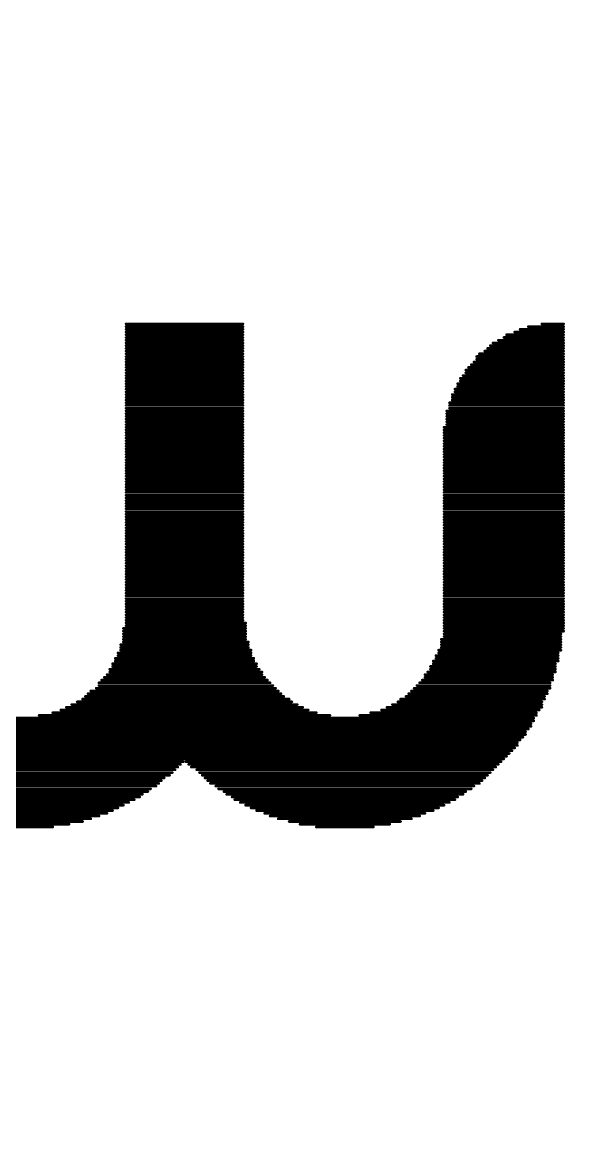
# Model space of a CAD drawing. Header units: millimetres. Extents: x -46.4 to 46.4, y -47.3 to 46.4.
# Drawn here: x -12.843 to -11.514, y -0.213 to 2.38 of the extents above; entities that cross this region are included whole.
import ezdxf

# ---------------------------------------------------------------- set-up
doc = ezdxf.new("R2010")
doc.units = ezdxf.units.MM
doc.layers.add('BottomOverlay', color=54, linetype='Continuous')
doc.layers.add('Mechanical1', color=6, linetype='Continuous')

# ---------------------------------------------------------------- blocks, each defined once
blk = doc.blocks.new('________2')
at = {"layer": 'BottomOverlay', "const_width": 0.00635}
for points in [[(11.3998, -1.3242), (11.6728, -1.3242)], [(12.3713, -1.3242), (12.4221, -1.3242)], [(11.3998, -1.3306), (11.6728, -1.3306)], [(11.3998, -1.3369), (11.6728, -1.3369)], [(11.3998, -1.3433), (11.6728, -1.3433)], [(11.3998, -1.3496), (11.6728, -1.3496)], [(12.2888, -1.3496), (12.4221, -1.3496)], [(12.3078, -1.3433), (12.4221, -1.3433)], [(12.3205, -1.3369), (12.4221, -1.3369)], [(12.3396, -1.3306), (12.4221, -1.3306)], [(11.3998, -1.356), (11.6728, -1.356)], [(11.3998, -1.3623), (11.6728, -1.3623)], [(11.3998, -1.3687), (11.6728, -1.3687)], [(11.3998, -1.375), (11.6728, -1.375)], [(12.2507, -1.375), (12.4221, -1.375)], [(12.257, -1.3687), (12.4221, -1.3687)], [(12.2697, -1.3623), (12.4221, -1.3623)], [(12.2824, -1.356), (12.4221, -1.356)], [(11.3998, -1.3814), (11.6728, -1.3814)], [(11.3998, -1.3877), (11.6728, -1.3877)], [(11.3998, -1.3941), (11.6728, -1.3941)], [(11.3998, -1.4004), (11.6728, -1.4004)], [(12.2189, -1.4004), (12.4221, -1.4004)], [(12.2253, -1.3941), (12.4221, -1.3941)], [(12.238, -1.3877), (12.4221, -1.3877)], [(12.2443, -1.3814), (12.4221, -1.3814)], [(11.3998, -1.4068), (11.6728, -1.4068)], [(11.3998, -1.4131), (11.6728, -1.4131)], [(11.3998, -1.4195), (11.6728, -1.4195)], [(11.3998, -1.4258), (11.6728, -1.4258)], [(12.1999, -1.4258), (12.4221, -1.4258)], [(12.2062, -1.4195), (12.4221, -1.4195)], [(12.2126, -1.4131), (12.4221, -1.4131)], [(12.2189, -1.4068), (12.4221, -1.4068)], [(11.3998, -1.4322), (11.6728, -1.4322)], [(11.3998, -1.4385), (11.6728, -1.4385)], [(11.3998, -1.4449), (11.6728, -1.4449)], [(11.3998, -1.4512), (11.6728, -1.4512)], [(12.1808, -1.4512), (12.4221, -1.4512)], [(12.1872, -1.4449), (12.4221, -1.4449)], [(12.1935, -1.4322), (12.4221, -1.4322)], [(12.1935, -1.4385), (12.4221, -1.4385)], [(11.3998, -1.4576), (11.6728, -1.4576)], [(11.3998, -1.4639), (11.6728, -1.4639)], [(11.3998, -1.4703), (11.6728, -1.4703)], [(11.3998, -1.4766), (11.6728, -1.4766)], [(12.1681, -1.4766), (12.4221, -1.4766)], [(12.1745, -1.4639), (12.4221, -1.4639)], [(12.1745, -1.4703), (12.4221, -1.4703)], [(12.1808, -1.4576), (12.4221, -1.4576)], [(11.3998, -1.483), (11.6728, -1.483)], [(11.3998, -1.4893), (11.6728, -1.4893)], [(11.3998, -1.4957), (11.6728, -1.4957)], [(11.3998, -1.502), (11.6728, -1.502)], [(12.1618, -1.4893), (12.4221, -1.4893)], [(12.1618, -1.4957), (12.4221, -1.4957)], [(12.1618, -1.502), (12.4221, -1.502)], [(12.1681, -1.483), (12.4221, -1.483)], [(11.3998, -1.5084), (11.6728, -1.5084)], [(11.3998, -1.5147), (11.6728, -1.5147)], [(11.3998, -1.5211), (11.6728, -1.5211)], [(11.3998, -1.5274), (11.6728, -1.5274)], [(12.1491, -1.5274), (12.4221, -1.5274)], [(12.1554, -1.5084), (12.4221, -1.5084)], [(12.1554, -1.5147), (12.4221, -1.5147)], [(12.1554, -1.5211), (12.4221, -1.5211)], [(11.3998, -1.5338), (11.6728, -1.5338)], [(11.3998, -1.5401), (11.6728, -1.5401)], [(11.3998, -1.5465), (11.6728, -1.5465)], [(11.3998, -1.5528), (11.6728, -1.5528)], [(11.3998, -1.5592), (11.6728, -1.5592)], [(12.1491, -1.5338), (12.4221, -1.5338)], [(12.1491, -1.5401), (12.4221, -1.5401)], [(12.1491, -1.5465), (12.4221, -1.5465)], [(12.1491, -1.5528), (12.4221, -1.5528)], [(12.1491, -1.5592), (12.4221, -1.5592)], [(11.3998, -1.5655), (11.6728, -1.5655)], [(11.3998, -1.5719), (11.6728, -1.5719)], [(11.3998, -1.5782), (11.6728, -1.5782)], [(11.3998, -1.5846), (11.6728, -1.5846)], [(12.1427, -1.5655), (12.4221, -1.5655)], [(12.1427, -1.5719), (12.4221, -1.5719)], [(12.1427, -1.5782), (12.4221, -1.5782)], [(12.1427, -1.5846), (12.4221, -1.5846)], [(11.3998, -1.5909), (11.6728, -1.5909)], [(11.3998, -1.5973), (11.6728, -1.5973)], [(11.3998, -1.6036), (11.6728, -1.6036)], [(11.3998, -1.61), (11.6728, -1.61)], [(12.1427, -1.5909), (12.4221, -1.5909)], [(12.1427, -1.5973), (12.4221, -1.5973)], [(12.1427, -1.6036), (12.4221, -1.6036)], [(12.1427, -1.61), (12.4221, -1.61)], [(11.3998, -1.6163), (11.6728, -1.6163)], [(11.3998, -1.6227), (11.6728, -1.6227)], [(11.3998, -1.629), (11.6728, -1.629)], [(11.3998, -1.6354), (11.6728, -1.6354)], [(12.1427, -1.6163), (12.4221, -1.6163)], [(12.1427, -1.6227), (12.4221, -1.6227)], [(12.1427, -1.629), (12.4221, -1.629)], [(12.1427, -1.6354), (12.4221, -1.6354)], [(11.3998, -1.6417), (11.6728, -1.6417)], [(11.3998, -1.6481), (11.6728, -1.6481)], [(11.3998, -1.6544), (11.6728, -1.6544)], [(11.3998, -1.6608), (11.6728, -1.6608)], [(12.1427, -1.6417), (12.4221, -1.6417)], [(12.1427, -1.6481), (12.4221, -1.6481)], [(12.1427, -1.6544), (12.4221, -1.6544)], [(12.1427, -1.6608), (12.4221, -1.6608)], [(11.3998, -1.6671), (11.6728, -1.6671)], [(11.3998, -1.6735), (11.6728, -1.6735)], [(11.3998, -1.6798), (11.6728, -1.6798)], [(11.3998, -1.6862), (11.6728, -1.6862)], [(12.1427, -1.6671), (12.4221, -1.6671)], [(12.1427, -1.6735), (12.4221, -1.6735)], [(12.1427, -1.6798), (12.4221, -1.6798)], [(12.1427, -1.6862), (12.4221, -1.6862)], [(11.3998, -1.6925), (11.6728, -1.6925)], [(11.3998, -1.6989), (11.6728, -1.6989)], [(11.3998, -1.7052), (11.6728, -1.7052)], [(11.3998, -1.7116), (11.6728, -1.7116)], [(12.1427, -1.6925), (12.4221, -1.6925)], [(12.1427, -1.6989), (12.4221, -1.6989)], [(12.1427, -1.7052), (12.4221, -1.7052)], [(12.1427, -1.7116), (12.4221, -1.7116)], [(11.3998, -1.7179), (11.6728, -1.7179)], [(11.3998, -1.7243), (11.6728, -1.7243)], [(11.3998, -1.7306), (11.6728, -1.7306)], [(11.3998, -1.737), (11.6728, -1.737)], [(12.1427, -1.7179), (12.4221, -1.7179)], [(12.1427, -1.7243), (12.4221, -1.7243)], [(12.1427, -1.7306), (12.4221, -1.7306)], [(12.1427, -1.737), (12.4221, -1.737)], [(11.3998, -1.7433), (11.6728, -1.7433)], [(11.3998, -1.7497), (11.6728, -1.7497)], [(11.3998, -1.756), (11.6728, -1.756)], [(11.3998, -1.7624), (11.6728, -1.7624)], [(12.1427, -1.7433), (12.4221, -1.7433)], [(12.1427, -1.7497), (12.4221, -1.7497)], [(12.1427, -1.756), (12.4221, -1.756)], [(12.1427, -1.7624), (12.4221, -1.7624)], [(11.3998, -1.7687), (11.6728, -1.7687)], [(11.3998, -1.7751), (11.6728, -1.7751)], [(11.3998, -1.7814), (11.6728, -1.7814)], [(11.3998, -1.7878), (11.6728, -1.7878)], [(12.1427, -1.7687), (12.4221, -1.7687)], [(12.1427, -1.7751), (12.4221, -1.7751)], [(12.1427, -1.7814), (12.4221, -1.7814)], [(12.1427, -1.7878), (12.4221, -1.7878)], [(11.3998, -1.7941), (11.6728, -1.7941)], [(11.3998, -1.8005), (11.6728, -1.8005)], [(11.3998, -1.8068), (11.6728, -1.8068)], [(11.3998, -1.8132), (11.6728, -1.8132)], [(12.1427, -1.7941), (12.4221, -1.7941)], [(12.1427, -1.8005), (12.4221, -1.8005)], [(12.1427, -1.8068), (12.4221, -1.8068)], [(12.1427, -1.8132), (12.4221, -1.8132)], [(11.3998, -1.8195), (11.6728, -1.8195)], [(11.3998, -1.8259), (11.6728, -1.8259)], [(11.3998, -1.8322), (11.6728, -1.8322)], [(11.3998, -1.8386), (11.6728, -1.8386)], [(12.1427, -1.8195), (12.4221, -1.8195)], [(12.1427, -1.8259), (12.4221, -1.8259)], [(12.1427, -1.8322), (12.4221, -1.8322)], [(12.1427, -1.8386), (12.4221, -1.8386)], [(11.3998, -1.8449), (11.6728, -1.8449)], [(11.3998, -1.8513), (11.6728, -1.8513)], [(11.3998, -1.8576), (11.6728, -1.8576)], [(11.3998, -1.864), (11.6728, -1.864)], [(11.3998, -1.8703), (11.6728, -1.8703)], [(12.1427, -1.8449), (12.4221, -1.8449)], [(12.1427, -1.8513), (12.4221, -1.8513)], [(12.1427, -1.8576), (12.4221, -1.8576)], [(12.1427, -1.864), (12.4221, -1.864)], [(12.1427, -1.8703), (12.4221, -1.8703)], [(11.3998, -1.8767), (11.6728, -1.8767)], [(11.3998, -1.883), (11.6728, -1.883)], [(11.3998, -1.8894), (11.6728, -1.8894)], [(11.3998, -1.8957), (11.6728, -1.8957)], [(12.1427, -1.8767), (12.4221, -1.8767)], [(12.1427, -1.883), (12.4221, -1.883)], [(12.1427, -1.8894), (12.4221, -1.8894)], [(12.1427, -1.8957), (12.4221, -1.8957)], [(11.3998, -1.9021), (11.6728, -1.9021)], [(11.3998, -1.9084), (11.6728, -1.9084)], [(11.3998, -1.9148), (11.6728, -1.9148)], [(11.3998, -1.9211), (11.6728, -1.9211)], [(12.1427, -1.9021), (12.4221, -1.9021)], [(12.1427, -1.9084), (12.4221, -1.9084)], [(12.1427, -1.9148), (12.4221, -1.9148)], [(12.1427, -1.9211), (12.4221, -1.9211)], [(11.3998, -1.9275), (11.6728, -1.9275)], [(11.3998, -1.9338), (11.6728, -1.9338)], [(11.3998, -1.9402), (11.6728, -1.9402)], [(11.3998, -1.9465), (11.6728, -1.9465)], [(12.1427, -1.9275), (12.4221, -1.9275)], [(12.1427, -1.9338), (12.4221, -1.9338)], [(12.1427, -1.9402), (12.4221, -1.9402)], [(12.1427, -1.9465), (12.4221, -1.9465)], [(11.3998, -1.9529), (11.6728, -1.9529)], [(11.3998, -1.9592), (11.6728, -1.9592)], [(11.3998, -1.9656), (11.6728, -1.9656)], [(11.3998, -1.9719), (11.6728, -1.9719)], [(12.1427, -1.9529), (12.4221, -1.9529)], [(12.1427, -1.9592), (12.4221, -1.9592)], [(12.1427, -1.9656), (12.4221, -1.9656)], [(12.1427, -1.9719), (12.4221, -1.9719)], [(11.3998, -1.9783), (11.6728, -1.9783)], [(11.3998, -1.9846), (11.6728, -1.9846)], [(11.3998, -1.991), (11.6728, -1.991)], [(11.3998, -1.9973), (11.6728, -1.9973)], [(12.1427, -1.9783), (12.4221, -1.9783)], [(12.1427, -1.9846), (12.4221, -1.9846)], [(12.1427, -1.991), (12.4221, -1.991)], [(12.1427, -1.9973), (12.4221, -1.9973)], [(11.3998, -2.0037), (11.6728, -2.0037)], [(11.3998, -2.01), (11.6728, -2.01)], [(11.3998, -2.0164), (11.6728, -2.0164)], [(11.3998, -2.0227), (11.6792, -2.0227)], [(12.1427, -2.0037), (12.4221, -2.0037)], [(12.1427, -2.01), (12.4221, -2.01)], [(12.1427, -2.0164), (12.4221, -2.0164)], [(12.1427, -2.0227), (12.4221, -2.0227)], [(11.3934, -2.0354), (11.6792, -2.0354)], [(11.3934, -2.0418), (11.6792, -2.0418)], [(11.3934, -2.0481), (11.6792, -2.0481)], [(11.3998, -2.0291), (11.6792, -2.0291)], [(12.1427, -2.0291), (12.4221, -2.0291)], [(12.1427, -2.0354), (12.4221, -2.0354)], [(12.1427, -2.0418), (12.4221, -2.0418)], [(12.1427, -2.0481), (12.4158, -2.0481)], [(11.3871, -2.0735), (11.6855, -2.0735)], [(11.3934, -2.0545), (11.6792, -2.0545)], [(11.3934, -2.0608), (11.6792, -2.0608)], [(11.3934, -2.0672), (11.6855, -2.0672)], [(12.1364, -2.0608), (12.4158, -2.0608)], [(12.1364, -2.0672), (12.4158, -2.0672)], [(12.1364, -2.0735), (12.4158, -2.0735)], [(12.1427, -2.0545), (12.4158, -2.0545)], [(11.3807, -2.0926), (11.6919, -2.0926)], [(11.3807, -2.0989), (11.6919, -2.0989)], [(11.3871, -2.0799), (11.6855, -2.0799)], [(11.3871, -2.0862), (11.6919, -2.0862)], [(12.1237, -2.0989), (12.4094, -2.0989)], [(12.13, -2.0862), (12.4158, -2.0862)], [(12.13, -2.0926), (12.4094, -2.0926)], [(12.1364, -2.0799), (12.4158, -2.0799)], [(11.368, -2.118), (11.7046, -2.118)], [(11.368, -2.1243), (11.7046, -2.1243)], [(11.3744, -2.1053), (11.6982, -2.1053)], [(11.3744, -2.1116), (11.6982, -2.1116)], [(12.111, -2.1243), (12.4031, -2.1243)], [(12.1173, -2.1116), (12.4094, -2.1116)], [(12.1173, -2.118), (12.4031, -2.118)], [(12.1237, -2.1053), (12.4094, -2.1053)], [(11.349, -2.1497), (11.7236, -2.1497)], [(11.3553, -2.1434), (11.7173, -2.1434)], [(11.3617, -2.1307), (11.7109, -2.1307)], [(11.3617, -2.137), (11.7173, -2.137)], [(12.0983, -2.1434), (12.3967, -2.1434)], [(12.0983, -2.1497), (12.3967, -2.1497)], [(12.1046, -2.137), (12.4031, -2.137)], [(12.111, -2.1307), (12.4031, -2.1307)], [(11.3172, -2.1815), (11.7554, -2.1815)], [(11.3299, -2.1751), (11.749, -2.1751)], [(11.3363, -2.1624), (11.7363, -2.1624)], [(11.3363, -2.1688), (11.7427, -2.1688)], [(11.3426, -2.1561), (11.73, -2.1561)], [(12.0665, -2.1815), (12.384, -2.1815)], [(12.0729, -2.1751), (12.3904, -2.1751)], [(12.0792, -2.1688), (12.3904, -2.1688)], [(12.0856, -2.1624), (12.3904, -2.1624)], [(12.0919, -2.1561), (12.3967, -2.1561)], [(11.2855, -2.2069), (11.7871, -2.2069)], [(11.2982, -2.2005), (11.7808, -2.2005)], [(11.3045, -2.1942), (11.7681, -2.1942)], [(11.3109, -2.1878), (11.7617, -2.1878)], [(12.0348, -2.2069), (12.3713, -2.2069)], [(12.0411, -2.2005), (12.3777, -2.2005)], [(12.0538, -2.1942), (12.3777, -2.1942)], [(12.0602, -2.1878), (12.384, -2.1878)], [(11.2283, -2.2323), (11.8443, -2.2323)], [(11.2474, -2.2259), (11.8252, -2.2259)], [(11.2601, -2.2196), (11.8125, -2.2196)], [(11.2728, -2.2132), (11.7998, -2.2132)], [(11.9713, -2.2323), (12.3586, -2.2323)], [(11.9967, -2.2259), (12.365, -2.2259)], [(12.0094, -2.2196), (12.3713, -2.2196)], [(12.0221, -2.2132), (12.3713, -2.2132)], [(10.7203, -2.245), (12.3523, -2.245)], [(10.7203, -2.2513), (12.3523, -2.2513)], [(10.7267, -2.2577), (12.3459, -2.2577)], [(11.1966, -2.2386), (11.876, -2.2386)], [(11.9459, -2.2386), (12.3586, -2.2386)], [(10.733, -2.264), (12.3459, -2.264)], [(10.733, -2.2704), (12.3396, -2.2704)], [(10.7394, -2.2767), (12.3332, -2.2767)], [(10.7457, -2.2831), (12.3332, -2.2831)], [(10.7457, -2.2894), (12.3269, -2.2894)], [(10.7521, -2.2958), (12.3205, -2.2958)], [(10.7584, -2.3021), (12.3142, -2.3021)], [(10.7648, -2.3085), (12.3142, -2.3085)], [(10.7648, -2.3148), (12.3078, -2.3148)], [(10.7711, -2.3212), (12.3015, -2.3212)], [(10.7775, -2.3275), (12.2951, -2.3275)], [(10.7838, -2.3339), (12.2888, -2.3339)], [(10.7902, -2.3402), (12.2824, -2.3402)], [(10.7965, -2.3466), (11.5331, -2.3466)], [(10.8029, -2.3529), (11.5268, -2.3529)], [(10.8092, -2.3593), (11.5204, -2.3593)], [(11.5395, -2.3466), (12.2761, -2.3466)], [(11.5458, -2.3529), (12.2697, -2.3529)], [(11.5522, -2.3593), (12.2634, -2.3593)], [(10.8156, -2.3656), (11.5141, -2.3656)], [(10.8219, -2.372), (11.5077, -2.372)], [(10.8283, -2.3783), (11.5014, -2.3783)], [(10.8346, -2.3847), (11.4887, -2.3847)], [(11.5649, -2.3656), (12.257, -2.3656)], [(11.5712, -2.372), (12.2507, -2.372)], [(11.5776, -2.3783), (12.2443, -2.3783)], [(11.5839, -2.3847), (12.238, -2.3847)], [(10.841, -2.391), (11.4823, -2.391)], [(10.8537, -2.3974), (11.476, -2.3974)], [(10.86, -2.4037), (11.4696, -2.4037)], [(10.8664, -2.4101), (11.4569, -2.4101)], [(11.5903, -2.391), (12.2316, -2.391)], [(11.5966, -2.3974), (12.2253, -2.3974)], [(11.6093, -2.4037), (12.2126, -2.4037)], [(11.6157, -2.4101), (12.2062, -2.4101)], [(10.8791, -2.4164), (11.4506, -2.4164)], [(10.8854, -2.4228), (11.4379, -2.4228)], [(10.8981, -2.4291), (11.4315, -2.4291)], [(10.9108, -2.4355), (11.4188, -2.4355)], [(11.6284, -2.4164), (12.1935, -2.4164)], [(11.6347, -2.4228), (12.1872, -2.4228)], [(11.6474, -2.4291), (12.1745, -2.4291)], [(11.6538, -2.4355), (12.1681, -2.4355)], [(10.9172, -2.4418), (11.4061, -2.4418)], [(10.9299, -2.4482), (11.3934, -2.4482)], [(10.9426, -2.4545), (11.3807, -2.4545)], [(10.9616, -2.4609), (11.368, -2.4609)], [(11.6665, -2.4418), (12.1554, -2.4418)], [(11.6792, -2.4482), (12.1427, -2.4482)], [(11.6919, -2.4545), (12.13, -2.4545)], [(11.7046, -2.4609), (12.1173, -2.4609)], [(10.9743, -2.4672), (11.3553, -2.4672)], [(10.9934, -2.4736), (11.3363, -2.4736)], [(11.0124, -2.4799), (11.3172, -2.4799)], [(11.0315, -2.4863), (11.2982, -2.4863)], [(11.0569, -2.4926), (11.2664, -2.4926)], [(11.7236, -2.4672), (12.0983, -2.4672)], [(11.7363, -2.4736), (12.0856, -2.4736)], [(11.7554, -2.4799), (12.0665, -2.4799)], [(11.7808, -2.4863), (12.0411, -2.4863)], [(11.8062, -2.4926), (12.0157, -2.4926)], [(11.095, -2.499), (11.2283, -2.499)], [(11.8443, -2.499), (11.9776, -2.499)]]:
    blk.add_lwpolyline(points, dxfattribs=at)
at = {"layer": 'BottomOverlay', "const_width": 0.00317}
for points in [[(11.3982, -1.3242, 1), (11.4014, -1.3242, 1)], [(11.6713, -1.3242, 1), (11.6744, -1.3242, 1)], [(12.3698, -1.3242, 1), (12.3729, -1.3242, 1)], [(12.4206, -1.3242, 1), (12.4237, -1.3242, 1)], [(11.3982, -1.3306, 1), (11.4014, -1.3306, 1)], [(11.3982, -1.3369, 1), (11.4014, -1.3369, 1)], [(11.3982, -1.3433, 1), (11.4014, -1.3433, 1)], [(11.3982, -1.3496, 1), (11.4014, -1.3496, 1)], [(11.6713, -1.3306, 1), (11.6744, -1.3306, 1)], [(11.6713, -1.3369, 1), (11.6744, -1.3369, 1)], [(11.6713, -1.3433, 1), (11.6744, -1.3433, 1)], [(11.6713, -1.3496, 1), (11.6744, -1.3496, 1)], [(12.2872, -1.3496, 1), (12.2904, -1.3496, 1)], [(12.3063, -1.3433, 1), (12.3094, -1.3433, 1)], [(12.319, -1.3369, 1), (12.3221, -1.3369, 1)], [(12.338, -1.3306, 1), (12.3412, -1.3306, 1)], [(12.4206, -1.3306, 1), (12.4237, -1.3306, 1)], [(12.4206, -1.3369, 1), (12.4237, -1.3369, 1)], [(12.4206, -1.3433, 1), (12.4237, -1.3433, 1)], [(12.4206, -1.3496, 1), (12.4237, -1.3496, 1)], [(11.3982, -1.356, 1), (11.4014, -1.356, 1)], [(11.3982, -1.3623, 1), (11.4014, -1.3623, 1)], [(11.3982, -1.3687, 1), (11.4014, -1.3687, 1)], [(11.3982, -1.375, 1), (11.4014, -1.375, 1)], [(11.6713, -1.356, 1), (11.6744, -1.356, 1)], [(11.6713, -1.3623, 1), (11.6744, -1.3623, 1)], [(11.6713, -1.3687, 1), (11.6744, -1.3687, 1)], [(11.6713, -1.375, 1), (11.6744, -1.375, 1)], [(12.2491, -1.375, 1), (12.2523, -1.375, 1)], [(12.2555, -1.3687, 1), (12.2586, -1.3687, 1)], [(12.2682, -1.3623, 1), (12.2713, -1.3623, 1)], [(12.2809, -1.356, 1), (12.284, -1.356, 1)], [(12.4206, -1.356, 1), (12.4237, -1.356, 1)], [(12.4206, -1.3623, 1), (12.4237, -1.3623, 1)], [(12.4206, -1.3687, 1), (12.4237, -1.3687, 1)], [(12.4206, -1.375, 1), (12.4237, -1.375, 1)], [(11.3982, -1.3814, 1), (11.4014, -1.3814, 1)], [(11.3982, -1.3877, 1), (11.4014, -1.3877, 1)], [(11.3982, -1.3941, 1), (11.4014, -1.3941, 1)], [(11.3982, -1.4004, 1), (11.4014, -1.4004, 1)], [(11.6713, -1.3814, 1), (11.6744, -1.3814, 1)], [(11.6713, -1.3877, 1), (11.6744, -1.3877, 1)], [(11.6713, -1.3941, 1), (11.6744, -1.3941, 1)], [(11.6713, -1.4004, 1), (11.6744, -1.4004, 1)], [(12.2174, -1.4004, 1), (12.2205, -1.4004, 1)], [(12.2237, -1.3941, 1), (12.2269, -1.3941, 1)], [(12.2364, -1.3877, 1), (12.2396, -1.3877, 1)], [(12.2428, -1.3814, 1), (12.2459, -1.3814, 1)], [(12.4206, -1.3814, 1), (12.4237, -1.3814, 1)], [(12.4206, -1.3877, 1), (12.4237, -1.3877, 1)], [(12.4206, -1.3941, 1), (12.4237, -1.3941, 1)], [(12.4206, -1.4004, 1), (12.4237, -1.4004, 1)], [(11.3982, -1.4068, 1), (11.4014, -1.4068, 1)], [(11.3982, -1.4131, 1), (11.4014, -1.4131, 1)], [(11.3982, -1.4195, 1), (11.4014, -1.4195, 1)], [(11.3982, -1.4258, 1), (11.4014, -1.4258, 1)], [(11.6713, -1.4068, 1), (11.6744, -1.4068, 1)], [(11.6713, -1.4131, 1), (11.6744, -1.4131, 1)], [(11.6713, -1.4195, 1), (11.6744, -1.4195, 1)], [(11.6713, -1.4258, 1), (11.6744, -1.4258, 1)], [(12.1983, -1.4258, 1), (12.2015, -1.4258, 1)], [(12.2047, -1.4195, 1), (12.2078, -1.4195, 1)], [(12.211, -1.4131, 1), (12.2142, -1.4131, 1)], [(12.2174, -1.4068, 1), (12.2205, -1.4068, 1)], [(12.4206, -1.4068, 1), (12.4237, -1.4068, 1)], [(12.4206, -1.4131, 1), (12.4237, -1.4131, 1)], [(12.4206, -1.4195, 1), (12.4237, -1.4195, 1)], [(12.4206, -1.4258, 1), (12.4237, -1.4258, 1)], [(11.3982, -1.4322, 1), (11.4014, -1.4322, 1)], [(11.3982, -1.4385, 1), (11.4014, -1.4385, 1)], [(11.3982, -1.4449, 1), (11.4014, -1.4449, 1)], [(11.3982, -1.4512, 1), (11.4014, -1.4512, 1)], [(11.6713, -1.4322, 1), (11.6744, -1.4322, 1)], [(11.6713, -1.4385, 1), (11.6744, -1.4385, 1)], [(11.6713, -1.4449, 1), (11.6744, -1.4449, 1)], [(11.6713, -1.4512, 1), (11.6744, -1.4512, 1)], [(12.1793, -1.4512, 1), (12.1824, -1.4512, 1)], [(12.1856, -1.4449, 1), (12.1888, -1.4449, 1)], [(12.192, -1.4322, 1), (12.1951, -1.4322, 1)], [(12.192, -1.4385, 1), (12.1951, -1.4385, 1)], [(12.4206, -1.4322, 1), (12.4237, -1.4322, 1)], [(12.4206, -1.4385, 1), (12.4237, -1.4385, 1)], [(12.4206, -1.4449, 1), (12.4237, -1.4449, 1)], [(12.4206, -1.4512, 1), (12.4237, -1.4512, 1)], [(11.3982, -1.4576, 1), (11.4014, -1.4576, 1)], [(11.3982, -1.4639, 1), (11.4014, -1.4639, 1)], [(11.3982, -1.4703, 1), (11.4014, -1.4703, 1)], [(11.3982, -1.4766, 1), (11.4014, -1.4766, 1)], [(11.6713, -1.4576, 1), (11.6744, -1.4576, 1)], [(11.6713, -1.4639, 1), (11.6744, -1.4639, 1)], [(11.6713, -1.4703, 1), (11.6744, -1.4703, 1)], [(11.6713, -1.4766, 1), (11.6744, -1.4766, 1)], [(12.1666, -1.4766, 1), (12.1697, -1.4766, 1)], [(12.1729, -1.4639, 1), (12.1761, -1.4639, 1)], [(12.1729, -1.4703, 1), (12.1761, -1.4703, 1)], [(12.1793, -1.4576, 1), (12.1824, -1.4576, 1)], [(12.4206, -1.4576, 1), (12.4237, -1.4576, 1)], [(12.4206, -1.4639, 1), (12.4237, -1.4639, 1)], [(12.4206, -1.4703, 1), (12.4237, -1.4703, 1)], [(12.4206, -1.4766, 1), (12.4237, -1.4766, 1)], [(11.3982, -1.483, 1), (11.4014, -1.483, 1)], [(11.3982, -1.4893, 1), (11.4014, -1.4893, 1)], [(11.3982, -1.4957, 1), (11.4014, -1.4957, 1)], [(11.3982, -1.502, 1), (11.4014, -1.502, 1)], [(11.6713, -1.483, 1), (11.6744, -1.483, 1)], [(11.6713, -1.4893, 1), (11.6744, -1.4893, 1)], [(11.6713, -1.4957, 1), (11.6744, -1.4957, 1)], [(11.6713, -1.502, 1), (11.6744, -1.502, 1)], [(12.1602, -1.4893, 1), (12.1634, -1.4893, 1)], [(12.1602, -1.4957, 1), (12.1634, -1.4957, 1)], [(12.1602, -1.502, 1), (12.1634, -1.502, 1)], [(12.1666, -1.483, 1), (12.1697, -1.483, 1)], [(12.4206, -1.483, 1), (12.4237, -1.483, 1)], [(12.4206, -1.4893, 1), (12.4237, -1.4893, 1)], [(12.4206, -1.4957, 1), (12.4237, -1.4957, 1)], [(12.4206, -1.502, 1), (12.4237, -1.502, 1)], [(11.3982, -1.5084, 1), (11.4014, -1.5084, 1)], [(11.3982, -1.5147, 1), (11.4014, -1.5147, 1)], [(11.3982, -1.5211, 1), (11.4014, -1.5211, 1)], [(11.3982, -1.5274, 1), (11.4014, -1.5274, 1)], [(11.6713, -1.5084, 1), (11.6744, -1.5084, 1)], [(11.6713, -1.5147, 1), (11.6744, -1.5147, 1)], [(11.6713, -1.5211, 1), (11.6744, -1.5211, 1)], [(11.6713, -1.5274, 1), (11.6744, -1.5274, 1)], [(12.1475, -1.5274, 1), (12.1507, -1.5274, 1)], [(12.1539, -1.5084, 1), (12.157, -1.5084, 1)], [(12.1539, -1.5147, 1), (12.157, -1.5147, 1)], [(12.1539, -1.5211, 1), (12.157, -1.5211, 1)], [(12.4206, -1.5084, 1), (12.4237, -1.5084, 1)], [(12.4206, -1.5147, 1), (12.4237, -1.5147, 1)], [(12.4206, -1.5211, 1), (12.4237, -1.5211, 1)], [(12.4206, -1.5274, 1), (12.4237, -1.5274, 1)], [(11.3982, -1.5338, 1), (11.4014, -1.5338, 1)], [(11.3982, -1.5401, 1), (11.4014, -1.5401, 1)], [(11.3982, -1.5465, 1), (11.4014, -1.5465, 1)], [(11.3982, -1.5528, 1), (11.4014, -1.5528, 1)], [(11.3982, -1.5592, 1), (11.4014, -1.5592, 1)], [(11.6713, -1.5338, 1), (11.6744, -1.5338, 1)], [(11.6713, -1.5401, 1), (11.6744, -1.5401, 1)], [(11.6713, -1.5465, 1), (11.6744, -1.5465, 1)], [(11.6713, -1.5528, 1), (11.6744, -1.5528, 1)], [(11.6713, -1.5592, 1), (11.6744, -1.5592, 1)], [(12.1475, -1.5338, 1), (12.1507, -1.5338, 1)], [(12.1475, -1.5401, 1), (12.1507, -1.5401, 1)], [(12.1475, -1.5465, 1), (12.1507, -1.5465, 1)], [(12.1475, -1.5528, 1), (12.1507, -1.5528, 1)], [(12.1475, -1.5592, 1), (12.1507, -1.5592, 1)], [(12.4206, -1.5338, 1), (12.4237, -1.5338, 1)], [(12.4206, -1.5401, 1), (12.4237, -1.5401, 1)], [(12.4206, -1.5465, 1), (12.4237, -1.5465, 1)], [(12.4206, -1.5528, 1), (12.4237, -1.5528, 1)], [(12.4206, -1.5592, 1), (12.4237, -1.5592, 1)], [(11.3982, -1.5655, 1), (11.4014, -1.5655, 1)], [(11.3982, -1.5719, 1), (11.4014, -1.5719, 1)], [(11.3982, -1.5782, 1), (11.4014, -1.5782, 1)], [(11.3982, -1.5846, 1), (11.4014, -1.5846, 1)], [(11.6713, -1.5655, 1), (11.6744, -1.5655, 1)], [(11.6713, -1.5719, 1), (11.6744, -1.5719, 1)], [(11.6713, -1.5782, 1), (11.6744, -1.5782, 1)], [(11.6713, -1.5846, 1), (11.6744, -1.5846, 1)], [(12.1412, -1.5655, 1), (12.1443, -1.5655, 1)], [(12.1412, -1.5719, 1), (12.1443, -1.5719, 1)], [(12.1412, -1.5782, 1), (12.1443, -1.5782, 1)], [(12.1412, -1.5846, 1), (12.1443, -1.5846, 1)], [(12.4206, -1.5655, 1), (12.4237, -1.5655, 1)], [(12.4206, -1.5719, 1), (12.4237, -1.5719, 1)], [(12.4206, -1.5782, 1), (12.4237, -1.5782, 1)], [(12.4206, -1.5846, 1), (12.4237, -1.5846, 1)], [(11.3982, -1.5909, 1), (11.4014, -1.5909, 1)], [(11.3982, -1.5973, 1), (11.4014, -1.5973, 1)], [(11.3982, -1.6036, 1), (11.4014, -1.6036, 1)], [(11.3982, -1.61, 1), (11.4014, -1.61, 1)], [(11.6713, -1.5909, 1), (11.6744, -1.5909, 1)], [(11.6713, -1.5973, 1), (11.6744, -1.5973, 1)], [(11.6713, -1.6036, 1), (11.6744, -1.6036, 1)], [(11.6713, -1.61, 1), (11.6744, -1.61, 1)], [(12.1412, -1.5909, 1), (12.1443, -1.5909, 1)], [(12.1412, -1.5973, 1), (12.1443, -1.5973, 1)], [(12.1412, -1.6036, 1), (12.1443, -1.6036, 1)], [(12.1412, -1.61, 1), (12.1443, -1.61, 1)], [(12.4206, -1.5909, 1), (12.4237, -1.5909, 1)], [(12.4206, -1.5973, 1), (12.4237, -1.5973, 1)], [(12.4206, -1.6036, 1), (12.4237, -1.6036, 1)], [(12.4206, -1.61, 1), (12.4237, -1.61, 1)], [(11.3982, -1.6163, 1), (11.4014, -1.6163, 1)], [(11.3982, -1.6227, 1), (11.4014, -1.6227, 1)], [(11.3982, -1.629, 1), (11.4014, -1.629, 1)], [(11.3982, -1.6354, 1), (11.4014, -1.6354, 1)], [(11.6713, -1.6163, 1), (11.6744, -1.6163, 1)], [(11.6713, -1.6227, 1), (11.6744, -1.6227, 1)], [(11.6713, -1.629, 1), (11.6744, -1.629, 1)], [(11.6713, -1.6354, 1), (11.6744, -1.6354, 1)], [(12.1412, -1.6163, 1), (12.1443, -1.6163, 1)], [(12.1412, -1.6227, 1), (12.1443, -1.6227, 1)], [(12.1412, -1.629, 1), (12.1443, -1.629, 1)], [(12.1412, -1.6354, 1), (12.1443, -1.6354, 1)], [(12.4206, -1.6163, 1), (12.4237, -1.6163, 1)], [(12.4206, -1.6227, 1), (12.4237, -1.6227, 1)], [(12.4206, -1.629, 1), (12.4237, -1.629, 1)], [(12.4206, -1.6354, 1), (12.4237, -1.6354, 1)], [(11.3982, -1.6417, 1), (11.4014, -1.6417, 1)], [(11.3982, -1.6481, 1), (11.4014, -1.6481, 1)], [(11.3982, -1.6544, 1), (11.4014, -1.6544, 1)], [(11.3982, -1.6608, 1), (11.4014, -1.6608, 1)], [(11.6713, -1.6417, 1), (11.6744, -1.6417, 1)], [(11.6713, -1.6481, 1), (11.6744, -1.6481, 1)], [(11.6713, -1.6544, 1), (11.6744, -1.6544, 1)], [(11.6713, -1.6608, 1), (11.6744, -1.6608, 1)], [(12.1412, -1.6417, 1), (12.1443, -1.6417, 1)], [(12.1412, -1.6481, 1), (12.1443, -1.6481, 1)], [(12.1412, -1.6544, 1), (12.1443, -1.6544, 1)], [(12.1412, -1.6608, 1), (12.1443, -1.6608, 1)], [(12.4206, -1.6417, 1), (12.4237, -1.6417, 1)], [(12.4206, -1.6481, 1), (12.4237, -1.6481, 1)], [(12.4206, -1.6544, 1), (12.4237, -1.6544, 1)], [(12.4206, -1.6608, 1), (12.4237, -1.6608, 1)], [(11.3982, -1.6671, 1), (11.4014, -1.6671, 1)], [(11.3982, -1.6735, 1), (11.4014, -1.6735, 1)], [(11.3982, -1.6798, 1), (11.4014, -1.6798, 1)], [(11.3982, -1.6862, 1), (11.4014, -1.6862, 1)], [(11.6713, -1.6671, 1), (11.6744, -1.6671, 1)], [(11.6713, -1.6735, 1), (11.6744, -1.6735, 1)], [(11.6713, -1.6798, 1), (11.6744, -1.6798, 1)], [(11.6713, -1.6862, 1), (11.6744, -1.6862, 1)], [(12.1412, -1.6671, 1), (12.1443, -1.6671, 1)], [(12.1412, -1.6735, 1), (12.1443, -1.6735, 1)], [(12.1412, -1.6798, 1), (12.1443, -1.6798, 1)], [(12.1412, -1.6862, 1), (12.1443, -1.6862, 1)], [(12.4206, -1.6671, 1), (12.4237, -1.6671, 1)], [(12.4206, -1.6735, 1), (12.4237, -1.6735, 1)], [(12.4206, -1.6798, 1), (12.4237, -1.6798, 1)], [(12.4206, -1.6862, 1), (12.4237, -1.6862, 1)], [(11.3982, -1.6925, 1), (11.4014, -1.6925, 1)], [(11.3982, -1.6989, 1), (11.4014, -1.6989, 1)], [(11.3982, -1.7052, 1), (11.4014, -1.7052, 1)], [(11.3982, -1.7116, 1), (11.4014, -1.7116, 1)], [(11.6713, -1.6925, 1), (11.6744, -1.6925, 1)], [(11.6713, -1.6989, 1), (11.6744, -1.6989, 1)], [(11.6713, -1.7052, 1), (11.6744, -1.7052, 1)], [(11.6713, -1.7116, 1), (11.6744, -1.7116, 1)], [(12.1412, -1.6925, 1), (12.1443, -1.6925, 1)], [(12.1412, -1.6989, 1), (12.1443, -1.6989, 1)], [(12.1412, -1.7052, 1), (12.1443, -1.7052, 1)], [(12.1412, -1.7116, 1), (12.1443, -1.7116, 1)], [(12.4206, -1.6925, 1), (12.4237, -1.6925, 1)], [(12.4206, -1.6989, 1), (12.4237, -1.6989, 1)], [(12.4206, -1.7052, 1), (12.4237, -1.7052, 1)], [(12.4206, -1.7116, 1), (12.4237, -1.7116, 1)], [(11.3982, -1.7179, 1), (11.4014, -1.7179, 1)], [(11.3982, -1.7243, 1), (11.4014, -1.7243, 1)], [(11.3982, -1.7306, 1), (11.4014, -1.7306, 1)], [(11.3982, -1.737, 1), (11.4014, -1.737, 1)], [(11.6713, -1.7179, 1), (11.6744, -1.7179, 1)], [(11.6713, -1.7243, 1), (11.6744, -1.7243, 1)], [(11.6713, -1.7306, 1), (11.6744, -1.7306, 1)], [(11.6713, -1.737, 1), (11.6744, -1.737, 1)], [(12.1412, -1.7179, 1), (12.1443, -1.7179, 1)], [(12.1412, -1.7243, 1), (12.1443, -1.7243, 1)], [(12.1412, -1.7306, 1), (12.1443, -1.7306, 1)], [(12.1412, -1.737, 1), (12.1443, -1.737, 1)], [(12.4206, -1.7179, 1), (12.4237, -1.7179, 1)], [(12.4206, -1.7243, 1), (12.4237, -1.7243, 1)], [(12.4206, -1.7306, 1), (12.4237, -1.7306, 1)], [(12.4206, -1.737, 1), (12.4237, -1.737, 1)], [(11.3982, -1.7433, 1), (11.4014, -1.7433, 1)], [(11.3982, -1.7497, 1), (11.4014, -1.7497, 1)], [(11.3982, -1.756, 1), (11.4014, -1.756, 1)], [(11.3982, -1.7624, 1), (11.4014, -1.7624, 1)], [(11.6713, -1.7433, 1), (11.6744, -1.7433, 1)], [(11.6713, -1.7497, 1), (11.6744, -1.7497, 1)], [(11.6713, -1.756, 1), (11.6744, -1.756, 1)], [(11.6713, -1.7624, 1), (11.6744, -1.7624, 1)], [(12.1412, -1.7433, 1), (12.1443, -1.7433, 1)], [(12.1412, -1.7497, 1), (12.1443, -1.7497, 1)], [(12.1412, -1.756, 1), (12.1443, -1.756, 1)], [(12.1412, -1.7624, 1), (12.1443, -1.7624, 1)], [(12.4206, -1.7433, 1), (12.4237, -1.7433, 1)], [(12.4206, -1.7497, 1), (12.4237, -1.7497, 1)], [(12.4206, -1.756, 1), (12.4237, -1.756, 1)], [(12.4206, -1.7624, 1), (12.4237, -1.7624, 1)], [(11.3982, -1.7687, 1), (11.4014, -1.7687, 1)], [(11.3982, -1.7751, 1), (11.4014, -1.7751, 1)], [(11.3982, -1.7814, 1), (11.4014, -1.7814, 1)], [(11.3982, -1.7878, 1), (11.4014, -1.7878, 1)], [(11.6713, -1.7687, 1), (11.6744, -1.7687, 1)], [(11.6713, -1.7751, 1), (11.6744, -1.7751, 1)], [(11.6713, -1.7814, 1), (11.6744, -1.7814, 1)], [(11.6713, -1.7878, 1), (11.6744, -1.7878, 1)], [(12.1412, -1.7687, 1), (12.1443, -1.7687, 1)], [(12.1412, -1.7751, 1), (12.1443, -1.7751, 1)], [(12.1412, -1.7814, 1), (12.1443, -1.7814, 1)], [(12.1412, -1.7878, 1), (12.1443, -1.7878, 1)], [(12.4206, -1.7687, 1), (12.4237, -1.7687, 1)], [(12.4206, -1.7751, 1), (12.4237, -1.7751, 1)], [(12.4206, -1.7814, 1), (12.4237, -1.7814, 1)], [(12.4206, -1.7878, 1), (12.4237, -1.7878, 1)], [(11.3982, -1.7941, 1), (11.4014, -1.7941, 1)], [(11.3982, -1.8005, 1), (11.4014, -1.8005, 1)], [(11.3982, -1.8068, 1), (11.4014, -1.8068, 1)], [(11.3982, -1.8132, 1), (11.4014, -1.8132, 1)], [(11.6713, -1.7941, 1), (11.6744, -1.7941, 1)], [(11.6713, -1.8005, 1), (11.6744, -1.8005, 1)], [(11.6713, -1.8068, 1), (11.6744, -1.8068, 1)], [(11.6713, -1.8132, 1), (11.6744, -1.8132, 1)], [(12.1412, -1.7941, 1), (12.1443, -1.7941, 1)], [(12.1412, -1.8005, 1), (12.1443, -1.8005, 1)], [(12.1412, -1.8068, 1), (12.1443, -1.8068, 1)], [(12.1412, -1.8132, 1), (12.1443, -1.8132, 1)], [(12.4206, -1.7941, 1), (12.4237, -1.7941, 1)], [(12.4206, -1.8005, 1), (12.4237, -1.8005, 1)], [(12.4206, -1.8068, 1), (12.4237, -1.8068, 1)], [(12.4206, -1.8132, 1), (12.4237, -1.8132, 1)], [(11.3982, -1.8195, 1), (11.4014, -1.8195, 1)], [(11.3982, -1.8259, 1), (11.4014, -1.8259, 1)], [(11.3982, -1.8322, 1), (11.4014, -1.8322, 1)], [(11.3982, -1.8386, 1), (11.4014, -1.8386, 1)], [(11.6713, -1.8195, 1), (11.6744, -1.8195, 1)], [(11.6713, -1.8259, 1), (11.6744, -1.8259, 1)], [(11.6713, -1.8322, 1), (11.6744, -1.8322, 1)], [(11.6713, -1.8386, 1), (11.6744, -1.8386, 1)], [(12.1412, -1.8195, 1), (12.1443, -1.8195, 1)], [(12.1412, -1.8259, 1), (12.1443, -1.8259, 1)], [(12.1412, -1.8322, 1), (12.1443, -1.8322, 1)], [(12.1412, -1.8386, 1), (12.1443, -1.8386, 1)], [(12.4206, -1.8195, 1), (12.4237, -1.8195, 1)], [(12.4206, -1.8259, 1), (12.4237, -1.8259, 1)], [(12.4206, -1.8322, 1), (12.4237, -1.8322, 1)], [(12.4206, -1.8386, 1), (12.4237, -1.8386, 1)], [(11.3982, -1.8449, 1), (11.4014, -1.8449, 1)], [(11.3982, -1.8513, 1), (11.4014, -1.8513, 1)], [(11.3982, -1.8576, 1), (11.4014, -1.8576, 1)], [(11.3982, -1.864, 1), (11.4014, -1.864, 1)], [(11.3982, -1.8703, 1), (11.4014, -1.8703, 1)], [(11.6713, -1.8449, 1), (11.6744, -1.8449, 1)], [(11.6713, -1.8513, 1), (11.6744, -1.8513, 1)], [(11.6713, -1.8576, 1), (11.6744, -1.8576, 1)], [(11.6713, -1.864, 1), (11.6744, -1.864, 1)], [(11.6713, -1.8703, 1), (11.6744, -1.8703, 1)], [(12.1412, -1.8449, 1), (12.1443, -1.8449, 1)], [(12.1412, -1.8513, 1), (12.1443, -1.8513, 1)], [(12.1412, -1.8576, 1), (12.1443, -1.8576, 1)], [(12.1412, -1.864, 1), (12.1443, -1.864, 1)], [(12.1412, -1.8703, 1), (12.1443, -1.8703, 1)], [(12.4206, -1.8449, 1), (12.4237, -1.8449, 1)], [(12.4206, -1.8513, 1), (12.4237, -1.8513, 1)], [(12.4206, -1.8576, 1), (12.4237, -1.8576, 1)], [(12.4206, -1.864, 1), (12.4237, -1.864, 1)], [(12.4206, -1.8703, 1), (12.4237, -1.8703, 1)], [(11.3982, -1.8767, 1), (11.4014, -1.8767, 1)], [(11.3982, -1.883, 1), (11.4014, -1.883, 1)], [(11.3982, -1.8894, 1), (11.4014, -1.8894, 1)], [(11.3982, -1.8957, 1), (11.4014, -1.8957, 1)], [(11.6713, -1.8767, 1), (11.6744, -1.8767, 1)], [(11.6713, -1.883, 1), (11.6744, -1.883, 1)], [(11.6713, -1.8894, 1), (11.6744, -1.8894, 1)], [(11.6713, -1.8957, 1), (11.6744, -1.8957, 1)], [(12.1412, -1.8767, 1), (12.1443, -1.8767, 1)], [(12.1412, -1.883, 1), (12.1443, -1.883, 1)], [(12.1412, -1.8894, 1), (12.1443, -1.8894, 1)], [(12.1412, -1.8957, 1), (12.1443, -1.8957, 1)], [(12.4206, -1.8767, 1), (12.4237, -1.8767, 1)], [(12.4206, -1.883, 1), (12.4237, -1.883, 1)], [(12.4206, -1.8894, 1), (12.4237, -1.8894, 1)], [(12.4206, -1.8957, 1), (12.4237, -1.8957, 1)], [(11.3982, -1.9021, 1), (11.4014, -1.9021, 1)], [(11.3982, -1.9084, 1), (11.4014, -1.9084, 1)], [(11.3982, -1.9148, 1), (11.4014, -1.9148, 1)], [(11.3982, -1.9211, 1), (11.4014, -1.9211, 1)], [(11.6713, -1.9021, 1), (11.6744, -1.9021, 1)], [(11.6713, -1.9084, 1), (11.6744, -1.9084, 1)], [(11.6713, -1.9148, 1), (11.6744, -1.9148, 1)], [(11.6713, -1.9211, 1), (11.6744, -1.9211, 1)], [(12.1412, -1.9021, 1), (12.1443, -1.9021, 1)], [(12.1412, -1.9084, 1), (12.1443, -1.9084, 1)], [(12.1412, -1.9148, 1), (12.1443, -1.9148, 1)], [(12.1412, -1.9211, 1), (12.1443, -1.9211, 1)], [(12.4206, -1.9021, 1), (12.4237, -1.9021, 1)], [(12.4206, -1.9084, 1), (12.4237, -1.9084, 1)], [(12.4206, -1.9148, 1), (12.4237, -1.9148, 1)], [(12.4206, -1.9211, 1), (12.4237, -1.9211, 1)], [(11.3982, -1.9275, 1), (11.4014, -1.9275, 1)], [(11.3982, -1.9338, 1), (11.4014, -1.9338, 1)], [(11.3982, -1.9402, 1), (11.4014, -1.9402, 1)], [(11.3982, -1.9465, 1), (11.4014, -1.9465, 1)], [(11.6713, -1.9275, 1), (11.6744, -1.9275, 1)], [(11.6713, -1.9338, 1), (11.6744, -1.9338, 1)], [(11.6713, -1.9402, 1), (11.6744, -1.9402, 1)], [(11.6713, -1.9465, 1), (11.6744, -1.9465, 1)], [(12.1412, -1.9275, 1), (12.1443, -1.9275, 1)], [(12.1412, -1.9338, 1), (12.1443, -1.9338, 1)], [(12.1412, -1.9402, 1), (12.1443, -1.9402, 1)], [(12.1412, -1.9465, 1), (12.1443, -1.9465, 1)], [(12.4206, -1.9275, 1), (12.4237, -1.9275, 1)], [(12.4206, -1.9338, 1), (12.4237, -1.9338, 1)], [(12.4206, -1.9402, 1), (12.4237, -1.9402, 1)], [(12.4206, -1.9465, 1), (12.4237, -1.9465, 1)], [(11.3982, -1.9529, 1), (11.4014, -1.9529, 1)], [(11.3982, -1.9592, 1), (11.4014, -1.9592, 1)], [(11.3982, -1.9656, 1), (11.4014, -1.9656, 1)], [(11.3982, -1.9719, 1), (11.4014, -1.9719, 1)], [(11.6713, -1.9529, 1), (11.6744, -1.9529, 1)], [(11.6713, -1.9592, 1), (11.6744, -1.9592, 1)], [(11.6713, -1.9656, 1), (11.6744, -1.9656, 1)], [(11.6713, -1.9719, 1), (11.6744, -1.9719, 1)], [(12.1412, -1.9529, 1), (12.1443, -1.9529, 1)], [(12.1412, -1.9592, 1), (12.1443, -1.9592, 1)], [(12.1412, -1.9656, 1), (12.1443, -1.9656, 1)], [(12.1412, -1.9719, 1), (12.1443, -1.9719, 1)], [(12.4206, -1.9529, 1), (12.4237, -1.9529, 1)], [(12.4206, -1.9592, 1), (12.4237, -1.9592, 1)], [(12.4206, -1.9656, 1), (12.4237, -1.9656, 1)], [(12.4206, -1.9719, 1), (12.4237, -1.9719, 1)], [(11.3982, -1.9783, 1), (11.4014, -1.9783, 1)], [(11.3982, -1.9846, 1), (11.4014, -1.9846, 1)], [(11.3982, -1.991, 1), (11.4014, -1.991, 1)], [(11.3982, -1.9973, 1), (11.4014, -1.9973, 1)], [(11.6713, -1.9783, 1), (11.6744, -1.9783, 1)], [(11.6713, -1.9846, 1), (11.6744, -1.9846, 1)], [(11.6713, -1.991, 1), (11.6744, -1.991, 1)], [(11.6713, -1.9973, 1), (11.6744, -1.9973, 1)], [(12.1412, -1.9783, 1), (12.1443, -1.9783, 1)], [(12.1412, -1.9846, 1), (12.1443, -1.9846, 1)], [(12.1412, -1.991, 1), (12.1443, -1.991, 1)], [(12.1412, -1.9973, 1), (12.1443, -1.9973, 1)], [(12.4206, -1.9783, 1), (12.4237, -1.9783, 1)], [(12.4206, -1.9846, 1), (12.4237, -1.9846, 1)], [(12.4206, -1.991, 1), (12.4237, -1.991, 1)], [(12.4206, -1.9973, 1), (12.4237, -1.9973, 1)], [(11.3982, -2.0037, 1), (11.4014, -2.0037, 1)], [(11.3982, -2.01, 1), (11.4014, -2.01, 1)], [(11.3982, -2.0164, 1), (11.4014, -2.0164, 1)], [(11.3982, -2.0227, 1), (11.4014, -2.0227, 1)], [(11.6713, -2.0037, 1), (11.6744, -2.0037, 1)], [(11.6713, -2.01, 1), (11.6744, -2.01, 1)], [(11.6713, -2.0164, 1), (11.6744, -2.0164, 1)], [(11.6776, -2.0227, 1), (11.6808, -2.0227, 1)], [(12.1412, -2.0037, 1), (12.1443, -2.0037, 1)], [(12.1412, -2.01, 1), (12.1443, -2.01, 1)], [(12.1412, -2.0164, 1), (12.1443, -2.0164, 1)], [(12.1412, -2.0227, 1), (12.1443, -2.0227, 1)], [(12.4206, -2.0037, 1), (12.4237, -2.0037, 1)], [(12.4206, -2.01, 1), (12.4237, -2.01, 1)], [(12.4206, -2.0164, 1), (12.4237, -2.0164, 1)], [(12.4206, -2.0227, 1), (12.4237, -2.0227, 1)], [(11.3919, -2.0354, 1), (11.395, -2.0354, 1)], [(11.3919, -2.0418, 1), (11.395, -2.0418, 1)], [(11.3919, -2.0481, 1), (11.395, -2.0481, 1)], [(11.3982, -2.0291, 1), (11.4014, -2.0291, 1)], [(11.6776, -2.0291, 1), (11.6808, -2.0291, 1)], [(11.6776, -2.0354, 1), (11.6808, -2.0354, 1)], [(11.6776, -2.0418, 1), (11.6808, -2.0418, 1)], [(11.6776, -2.0481, 1), (11.6808, -2.0481, 1)], [(12.1412, -2.0291, 1), (12.1443, -2.0291, 1)], [(12.1412, -2.0354, 1), (12.1443, -2.0354, 1)], [(12.1412, -2.0418, 1), (12.1443, -2.0418, 1)], [(12.1412, -2.0481, 1), (12.1443, -2.0481, 1)], [(12.4142, -2.0481, 1), (12.4174, -2.0481, 1)], [(12.4206, -2.0291, 1), (12.4237, -2.0291, 1)], [(12.4206, -2.0354, 1), (12.4237, -2.0354, 1)], [(12.4206, -2.0418, 1), (12.4237, -2.0418, 1)], [(11.3855, -2.0735, 1), (11.3887, -2.0735, 1)], [(11.3919, -2.0545, 1), (11.395, -2.0545, 1)], [(11.3919, -2.0608, 1), (11.395, -2.0608, 1)], [(11.3919, -2.0672, 1), (11.395, -2.0672, 1)], [(11.6776, -2.0545, 1), (11.6808, -2.0545, 1)], [(11.6776, -2.0608, 1), (11.6808, -2.0608, 1)], [(11.684, -2.0672, 1), (11.6871, -2.0672, 1)], [(11.684, -2.0735, 1), (11.6871, -2.0735, 1)], [(12.1348, -2.0608, 1), (12.138, -2.0608, 1)], [(12.1348, -2.0672, 1), (12.138, -2.0672, 1)], [(12.1348, -2.0735, 1), (12.138, -2.0735, 1)], [(12.1412, -2.0545, 1), (12.1443, -2.0545, 1)], [(12.4142, -2.0545, 1), (12.4174, -2.0545, 1)], [(12.4142, -2.0608, 1), (12.4174, -2.0608, 1)], [(12.4142, -2.0672, 1), (12.4174, -2.0672, 1)], [(12.4142, -2.0735, 1), (12.4174, -2.0735, 1)], [(11.3792, -2.0926, 1), (11.3823, -2.0926, 1)], [(11.3792, -2.0989, 1), (11.3823, -2.0989, 1)], [(11.3855, -2.0799, 1), (11.3887, -2.0799, 1)], [(11.3855, -2.0862, 1), (11.3887, -2.0862, 1)], [(11.684, -2.0799, 1), (11.6871, -2.0799, 1)], [(11.6903, -2.0862, 1), (11.6935, -2.0862, 1)], [(11.6903, -2.0926, 1), (11.6935, -2.0926, 1)], [(11.6903, -2.0989, 1), (11.6935, -2.0989, 1)], [(12.1221, -2.0989, 1), (12.1253, -2.0989, 1)], [(12.1285, -2.0862, 1), (12.1316, -2.0862, 1)], [(12.1285, -2.0926, 1), (12.1316, -2.0926, 1)], [(12.1348, -2.0799, 1), (12.138, -2.0799, 1)], [(12.4079, -2.0926, 1), (12.411, -2.0926, 1)], [(12.4079, -2.0989, 1), (12.411, -2.0989, 1)], [(12.4142, -2.0799, 1), (12.4174, -2.0799, 1)], [(12.4142, -2.0862, 1), (12.4174, -2.0862, 1)], [(11.3665, -2.118, 1), (11.3696, -2.118, 1)], [(11.3665, -2.1243, 1), (11.3696, -2.1243, 1)], [(11.3728, -2.1053, 1), (11.376, -2.1053, 1)], [(11.3728, -2.1116, 1), (11.376, -2.1116, 1)], [(11.6967, -2.1053, 1), (11.6998, -2.1053, 1)], [(11.6967, -2.1116, 1), (11.6998, -2.1116, 1)], [(11.703, -2.118, 1), (11.7062, -2.118, 1)], [(11.703, -2.1243, 1), (11.7062, -2.1243, 1)], [(12.1094, -2.1243, 1), (12.1126, -2.1243, 1)], [(12.1158, -2.1116, 1), (12.1189, -2.1116, 1)], [(12.1158, -2.118, 1), (12.1189, -2.118, 1)], [(12.1221, -2.1053, 1), (12.1253, -2.1053, 1)], [(12.4015, -2.118, 1), (12.4047, -2.118, 1)], [(12.4015, -2.1243, 1), (12.4047, -2.1243, 1)], [(12.4079, -2.1053, 1), (12.411, -2.1053, 1)], [(12.4079, -2.1116, 1), (12.411, -2.1116, 1)], [(11.3474, -2.1497, 1), (11.3506, -2.1497, 1)], [(11.3538, -2.1434, 1), (11.3569, -2.1434, 1)], [(11.3601, -2.1307, 1), (11.3633, -2.1307, 1)], [(11.3601, -2.137, 1), (11.3633, -2.137, 1)], [(11.7094, -2.1307, 1), (11.7125, -2.1307, 1)], [(11.7157, -2.137, 1), (11.7189, -2.137, 1)], [(11.7157, -2.1434, 1), (11.7189, -2.1434, 1)], [(11.7221, -2.1497, 1), (11.7252, -2.1497, 1)], [(12.0967, -2.1434, 1), (12.0999, -2.1434, 1)], [(12.0967, -2.1497, 1), (12.0999, -2.1497, 1)], [(12.1031, -2.137, 1), (12.1062, -2.137, 1)], [(12.1094, -2.1307, 1), (12.1126, -2.1307, 1)], [(12.3952, -2.1434, 1), (12.3983, -2.1434, 1)], [(12.3952, -2.1497, 1), (12.3983, -2.1497, 1)], [(12.4015, -2.1307, 1), (12.4047, -2.1307, 1)], [(12.4015, -2.137, 1), (12.4047, -2.137, 1)], [(11.3157, -2.1815, 1), (11.3188, -2.1815, 1)], [(11.3284, -2.1751, 1), (11.3315, -2.1751, 1)], [(11.3347, -2.1624, 1), (11.3379, -2.1624, 1)], [(11.3347, -2.1688, 1), (11.3379, -2.1688, 1)], [(11.3411, -2.1561, 1), (11.3442, -2.1561, 1)], [(11.7284, -2.1561, 1), (11.7316, -2.1561, 1)], [(11.7348, -2.1624, 1), (11.7379, -2.1624, 1)], [(11.7411, -2.1688, 1), (11.7443, -2.1688, 1)], [(11.7475, -2.1751, 1), (11.7506, -2.1751, 1)], [(11.7538, -2.1815, 1), (11.757, -2.1815, 1)], [(12.065, -2.1815, 1), (12.0681, -2.1815, 1)], [(12.0713, -2.1751, 1), (12.0745, -2.1751, 1)], [(12.0777, -2.1688, 1), (12.0808, -2.1688, 1)], [(12.084, -2.1624, 1), (12.0872, -2.1624, 1)], [(12.0904, -2.1561, 1), (12.0935, -2.1561, 1)], [(12.3825, -2.1815, 1), (12.3856, -2.1815, 1)], [(12.3888, -2.1624, 1), (12.392, -2.1624, 1)], [(12.3888, -2.1688, 1), (12.392, -2.1688, 1)], [(12.3888, -2.1751, 1), (12.392, -2.1751, 1)], [(12.3952, -2.1561, 1), (12.3983, -2.1561, 1)], [(11.2839, -2.2069, 1), (11.2871, -2.2069, 1)], [(11.2966, -2.2005, 1), (11.2998, -2.2005, 1)], [(11.303, -2.1942, 1), (11.3061, -2.1942, 1)], [(11.3093, -2.1878, 1), (11.3125, -2.1878, 1)], [(11.7602, -2.1878, 1), (11.7633, -2.1878, 1)], [(11.7665, -2.1942, 1), (11.7697, -2.1942, 1)], [(11.7792, -2.2005, 1), (11.7824, -2.2005, 1)], [(11.7856, -2.2069, 1), (11.7887, -2.2069, 1)], [(12.0332, -2.2069, 1), (12.0364, -2.2069, 1)], [(12.0396, -2.2005, 1), (12.0427, -2.2005, 1)], [(12.0523, -2.1942, 1), (12.0554, -2.1942, 1)], [(12.0586, -2.1878, 1), (12.0618, -2.1878, 1)], [(12.3698, -2.2069, 1), (12.3729, -2.2069, 1)], [(12.3761, -2.1942, 1), (12.3793, -2.1942, 1)], [(12.3761, -2.2005, 1), (12.3793, -2.2005, 1)], [(12.3825, -2.1878, 1), (12.3856, -2.1878, 1)], [(11.2268, -2.2323, 1), (11.2299, -2.2323, 1)], [(11.2458, -2.2259, 1), (11.249, -2.2259, 1)], [(11.2585, -2.2196, 1), (11.2617, -2.2196, 1)], [(11.2712, -2.2132, 1), (11.2744, -2.2132, 1)], [(11.7983, -2.2132, 1), (11.8014, -2.2132, 1)], [(11.811, -2.2196, 1), (11.8141, -2.2196, 1)], [(11.8237, -2.2259, 1), (11.8268, -2.2259, 1)], [(11.8427, -2.2323, 1), (11.8459, -2.2323, 1)], [(11.9697, -2.2323, 1), (11.9729, -2.2323, 1)], [(11.9951, -2.2259, 1), (11.9983, -2.2259, 1)], [(12.0078, -2.2196, 1), (12.011, -2.2196, 1)], [(12.0205, -2.2132, 1), (12.0237, -2.2132, 1)], [(12.3571, -2.2323, 1), (12.3602, -2.2323, 1)], [(12.3634, -2.2259, 1), (12.3666, -2.2259, 1)], [(12.3698, -2.2132, 1), (12.3729, -2.2132, 1)], [(12.3698, -2.2196, 1), (12.3729, -2.2196, 1)], [(11.195, -2.2386, 1), (11.1982, -2.2386, 1)], [(11.8745, -2.2386, 1), (11.8776, -2.2386, 1)], [(11.9443, -2.2386, 1), (11.9475, -2.2386, 1)], [(12.3444, -2.2577, 1), (12.3475, -2.2577, 1)], [(12.3507, -2.245, 1), (12.3539, -2.245, 1)], [(12.3507, -2.2513, 1), (12.3539, -2.2513, 1)], [(12.3571, -2.2386, 1), (12.3602, -2.2386, 1)], [(12.3317, -2.2767, 1), (12.3348, -2.2767, 1)], [(12.3317, -2.2831, 1), (12.3348, -2.2831, 1)], [(12.338, -2.2704, 1), (12.3412, -2.2704, 1)], [(12.3444, -2.264, 1), (12.3475, -2.264, 1)], [(12.3126, -2.3021, 1), (12.3158, -2.3021, 1)], [(12.3126, -2.3085, 1), (12.3158, -2.3085, 1)], [(12.319, -2.2958, 1), (12.3221, -2.2958, 1)], [(12.3253, -2.2894, 1), (12.3285, -2.2894, 1)], [(12.2872, -2.3339, 1), (12.2904, -2.3339, 1)], [(12.2936, -2.3275, 1), (12.2967, -2.3275, 1)], [(12.2999, -2.3212, 1), (12.3031, -2.3212, 1)], [(12.3063, -2.3148, 1), (12.3094, -2.3148, 1)], [(11.5189, -2.3593, 1), (11.522, -2.3593, 1)], [(11.5252, -2.3529, 1), (11.5284, -2.3529, 1)], [(11.5316, -2.3466, 1), (11.5347, -2.3466, 1)], [(11.5379, -2.3466, 1), (11.5411, -2.3466, 1)], [(11.5443, -2.3529, 1), (11.5474, -2.3529, 1)], [(11.5506, -2.3593, 1), (11.5538, -2.3593, 1)], [(12.2618, -2.3593, 1), (12.265, -2.3593, 1)], [(12.2682, -2.3529, 1), (12.2713, -2.3529, 1)], [(12.2745, -2.3466, 1), (12.2777, -2.3466, 1)], [(12.2809, -2.3402, 1), (12.284, -2.3402, 1)], [(11.4871, -2.3847, 1), (11.4903, -2.3847, 1)], [(11.4998, -2.3783, 1), (11.503, -2.3783, 1)], [(11.5062, -2.372, 1), (11.5093, -2.372, 1)], [(11.5125, -2.3656, 1), (11.5157, -2.3656, 1)], [(11.5633, -2.3656, 1), (11.5665, -2.3656, 1)], [(11.5697, -2.372, 1), (11.5728, -2.372, 1)], [(11.576, -2.3783, 1), (11.5792, -2.3783, 1)], [(11.5824, -2.3847, 1), (11.5855, -2.3847, 1)], [(12.2364, -2.3847, 1), (12.2396, -2.3847, 1)], [(12.2428, -2.3783, 1), (12.2459, -2.3783, 1)], [(12.2491, -2.372, 1), (12.2523, -2.372, 1)], [(12.2555, -2.3656, 1), (12.2586, -2.3656, 1)], [(11.4554, -2.4101, 1), (11.4585, -2.4101, 1)], [(11.4681, -2.4037, 1), (11.4712, -2.4037, 1)], [(11.4744, -2.3974, 1), (11.4776, -2.3974, 1)], [(11.4808, -2.391, 1), (11.4839, -2.391, 1)], [(11.5887, -2.391, 1), (11.5919, -2.391, 1)], [(11.5951, -2.3974, 1), (11.5982, -2.3974, 1)], [(11.6078, -2.4037, 1), (11.6109, -2.4037, 1)], [(11.6141, -2.4101, 1), (11.6173, -2.4101, 1)], [(12.2047, -2.4101, 1), (12.2078, -2.4101, 1)], [(12.211, -2.4037, 1), (12.2142, -2.4037, 1)], [(12.2237, -2.3974, 1), (12.2269, -2.3974, 1)], [(12.2301, -2.391, 1), (12.2332, -2.391, 1)], [(11.4173, -2.4355, 1), (11.4204, -2.4355, 1)], [(11.43, -2.4291, 1), (11.4331, -2.4291, 1)], [(11.4363, -2.4228, 1), (11.4395, -2.4228, 1)], [(11.449, -2.4164, 1), (11.4522, -2.4164, 1)], [(11.6268, -2.4164, 1), (11.63, -2.4164, 1)], [(11.6332, -2.4228, 1), (11.6363, -2.4228, 1)], [(11.6459, -2.4291, 1), (11.649, -2.4291, 1)], [(11.6522, -2.4355, 1), (11.6554, -2.4355, 1)], [(12.1666, -2.4355, 1), (12.1697, -2.4355, 1)], [(12.1729, -2.4291, 1), (12.1761, -2.4291, 1)], [(12.1856, -2.4228, 1), (12.1888, -2.4228, 1)], [(12.192, -2.4164, 1), (12.1951, -2.4164, 1)], [(11.3665, -2.4609, 1), (11.3696, -2.4609, 1)], [(11.3792, -2.4545, 1), (11.3823, -2.4545, 1)], [(11.3919, -2.4482, 1), (11.395, -2.4482, 1)], [(11.4046, -2.4418, 1), (11.4077, -2.4418, 1)], [(11.6649, -2.4418, 1), (11.6681, -2.4418, 1)], [(11.6776, -2.4482, 1), (11.6808, -2.4482, 1)], [(11.6903, -2.4545, 1), (11.6935, -2.4545, 1)], [(11.703, -2.4609, 1), (11.7062, -2.4609, 1)], [(12.1158, -2.4609, 1), (12.1189, -2.4609, 1)], [(12.1285, -2.4545, 1), (12.1316, -2.4545, 1)], [(12.1412, -2.4482, 1), (12.1443, -2.4482, 1)], [(12.1539, -2.4418, 1), (12.157, -2.4418, 1)], [(11.2649, -2.4926, 1), (11.268, -2.4926, 1)], [(11.2966, -2.4863, 1), (11.2998, -2.4863, 1)], [(11.3157, -2.4799, 1), (11.3188, -2.4799, 1)], [(11.3347, -2.4736, 1), (11.3379, -2.4736, 1)], [(11.3538, -2.4672, 1), (11.3569, -2.4672, 1)], [(11.7221, -2.4672, 1), (11.7252, -2.4672, 1)], [(11.7348, -2.4736, 1), (11.7379, -2.4736, 1)], [(11.7538, -2.4799, 1), (11.757, -2.4799, 1)], [(11.7792, -2.4863, 1), (11.7824, -2.4863, 1)], [(11.8046, -2.4926, 1), (11.8078, -2.4926, 1)], [(12.0142, -2.4926, 1), (12.0173, -2.4926, 1)], [(12.0396, -2.4863, 1), (12.0427, -2.4863, 1)], [(12.065, -2.4799, 1), (12.0681, -2.4799, 1)], [(12.084, -2.4736, 1), (12.0872, -2.4736, 1)], [(12.0967, -2.4672, 1), (12.0999, -2.4672, 1)], [(11.2268, -2.499, 1), (11.2299, -2.499, 1)], [(11.8427, -2.499, 1), (11.8459, -2.499, 1)], [(11.9761, -2.499, 1), (11.9792, -2.499, 1)]]:
    blk.add_lwpolyline(points, format="xyb", close=True, dxfattribs=at)

msp = doc.modelspace()

# ---------------------------------------------------------------- linework, layer by layer
at = {"layer": 'BottomOverlay', "const_width": 0.508}
for points in [[(-12.3943, 8.4487, -3.242415), (-12.3943, -8.4487)], [(-28.929, 0.9392, -0.221527), (-12.3943, 8.4487)]]:
    msp.add_lwpolyline(points, format="xyb", dxfattribs=at)
at = {"layer": 'Mechanical1', "const_width": 0.254}
for points in [[(-46.2567, 0, -0.414214), (0, 46.2567)], [(0, -46.2567, -0.414214), (-46.2567, 0)]]:
    msp.add_lwpolyline(points, format="xyb", dxfattribs=at)

# ---------------------------------------------------------------- block references
at = {"rotation": 360}
msp.add_blockref('________2', (-24, 3), dxfattribs=at)

doc.saveas('drawing.dxf')
